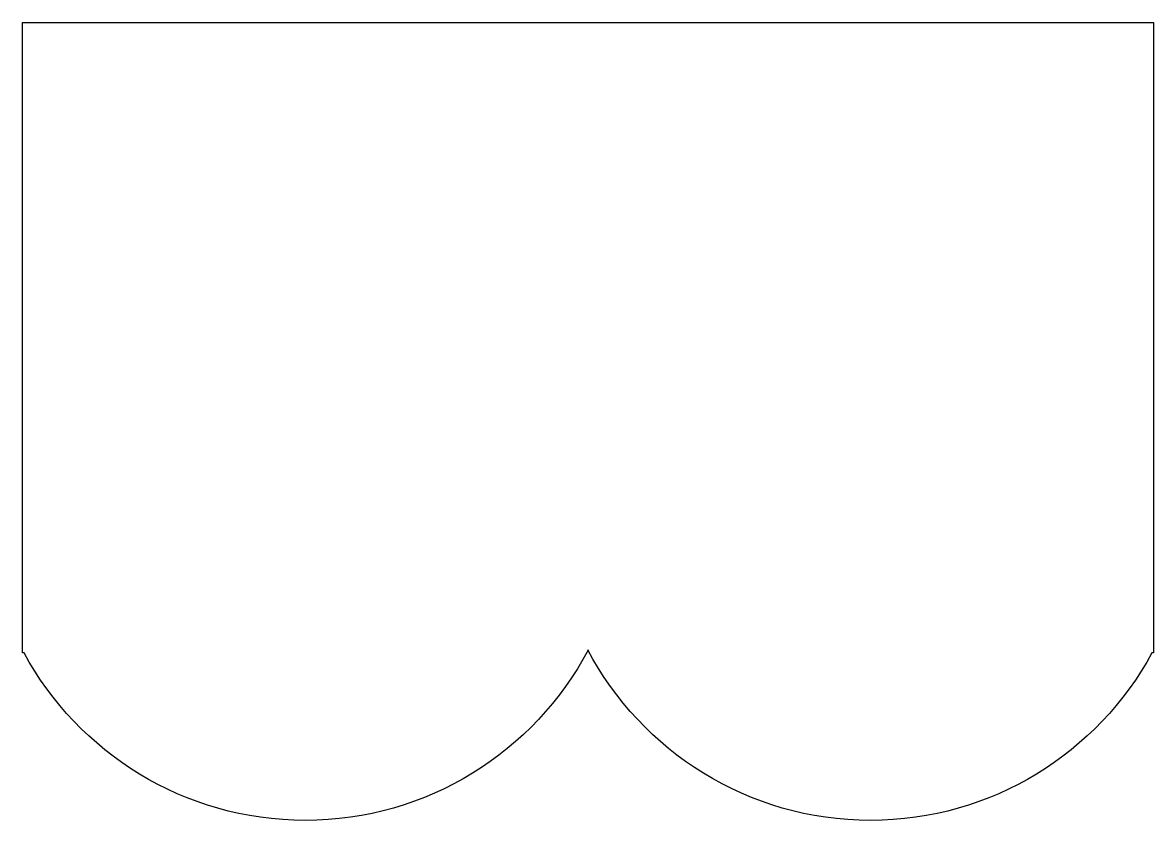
# Model space of a CAD drawing. Header units: centimetres. Extents: x -8.8 to 9, y -6.7 to 5.8.
import ezdxf

# ---------------------------------------------------------------- set-up
doc = ezdxf.new("R2010")
doc.units = ezdxf.units.CM
doc.header["$MEASUREMENT"] = 0
doc.layers.add('Camada 1', color=7, linetype='Continuous')

msp = doc.modelspace()

# ---------------------------------------------------------------- linework, layer by layer
at = {"layer": 'Camada 1'}
msp.add_open_spline([(0.10275, -4.04811), (0.94659, -5.6418), (2.6219, -6.72755), (4.55082, -6.72755), (4.55082, -6.72755), (6.46069, -6.72755), (8.12182, -5.66318), (8.9736, -4.09526), (8.9736, -4.09526), (8.9736, -4.09526), (8.99583, -4.09518), (8.99583, -4.09518), (8.99583, -4.09518), (8.99583, -4.09518), (8.99582, 5.81206), (8.99582, 5.81206), (8.99582, 5.81206), (8.99582, 5.81206), (0.10582, 5.81206), (0.10582, 5.81206), (0.10582, 5.81206), (0.10582, 5.81206), (-8.78418, 5.81206), (-8.78418, 5.81206), (-8.78418, 5.81206), (-8.78418, 5.81206), (-8.78418, -4.09516), (-8.78418, -4.09516), (-8.78418, -4.09516), (-8.78418, -4.09516), (-8.76195, -4.09524), (-8.76195, -4.09524), (-8.76195, -4.09524), (-7.9102, -5.66319), (-6.24902, -6.72753), (-4.33917, -6.72753), (-4.33917, -6.72753), (-2.41205, -6.72753), (-0.73803, -5.64382), (0.10657, -4.05246), (0.10657, -4.05246), (0.10657, -4.05246), (0.10275, -4.04811), (0.10275, -4.04811)], degree=3, knots=[0, 0, 0, 0, 0.08333333, 0.08333333, 0.08333333, 0.08333333, 0.16666667, 0.16666667, 0.16666667, 0.16666667, 0.25, 0.25, 0.25, 0.25, 0.33333333, 0.33333333, 0.33333333, 0.33333333, 0.41666667, 0.41666667, 0.41666667, 0.41666667, 0.5, 0.5, 0.5, 0.5, 0.58333333, 0.58333333, 0.58333333, 0.58333333, 0.66666667, 0.66666667, 0.66666667, 0.66666667, 0.75, 0.75, 0.75, 0.75, 0.83333333, 0.83333333, 0.83333333, 0.83333333, 1, 1, 1, 1], dxfattribs=at)

doc.saveas('drawing.dxf')
